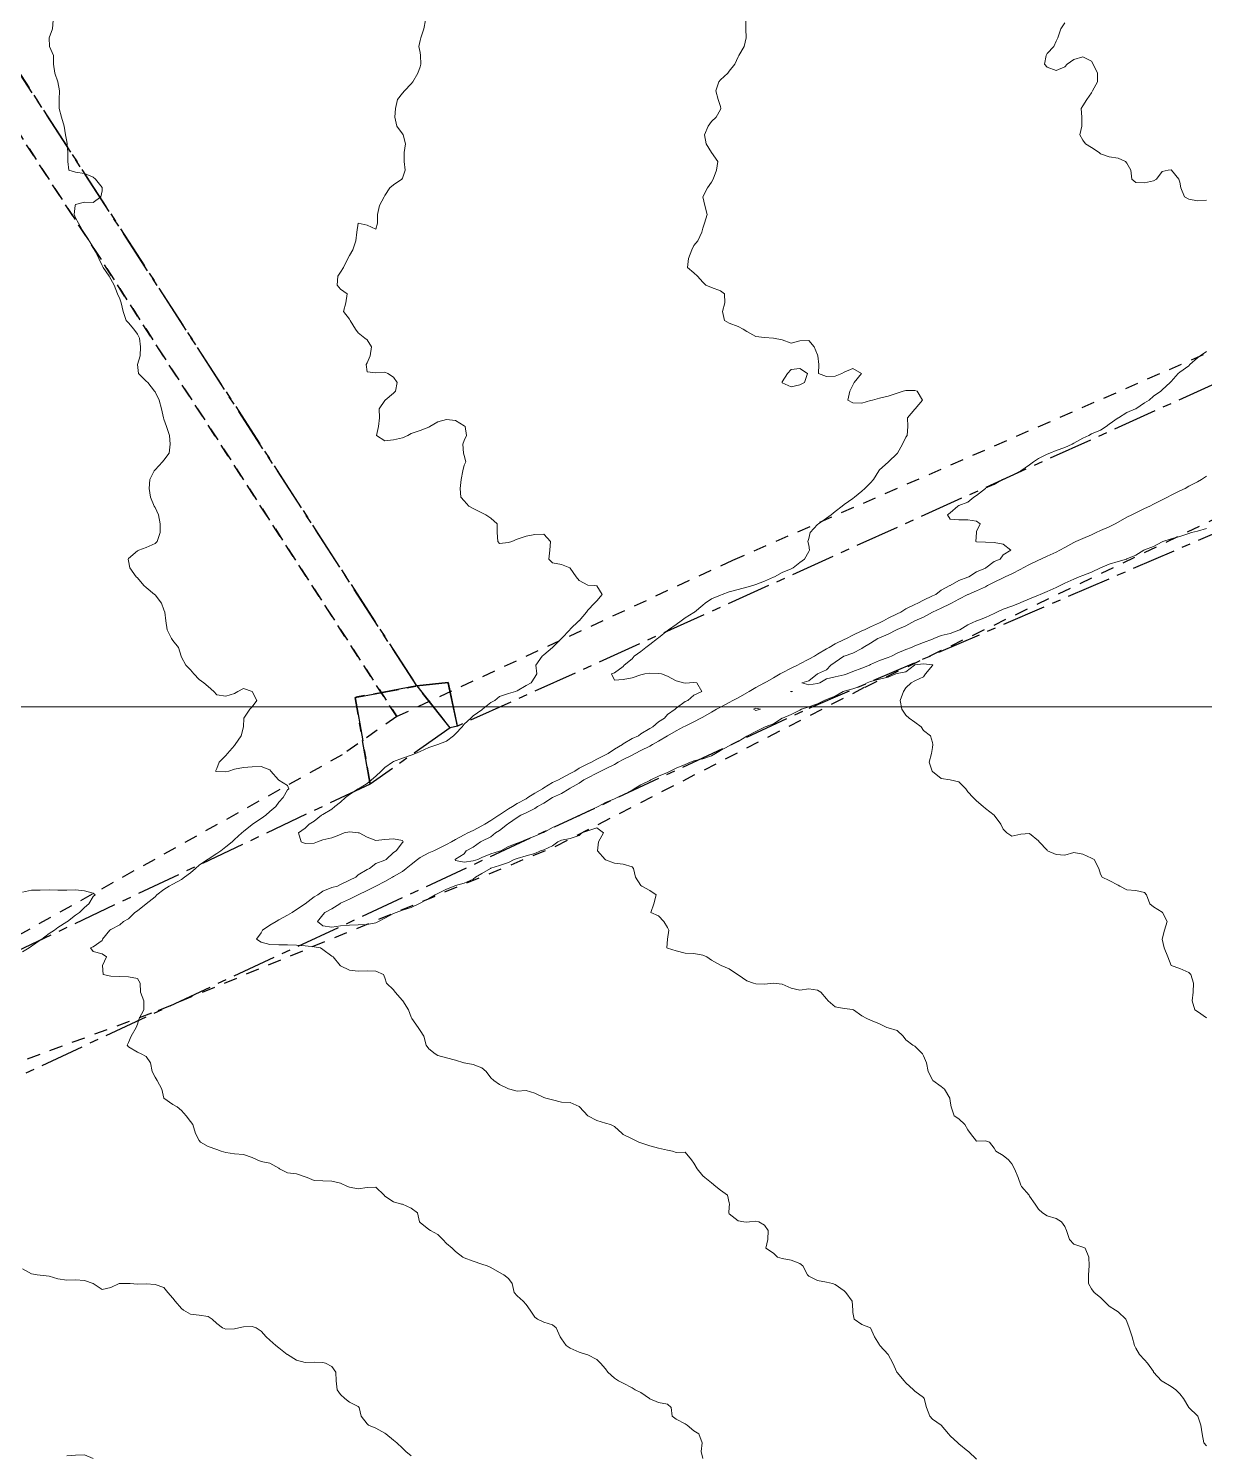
# Model space of a CAD drawing. Header units: centimetres. Extents: x 0 to 642158, y -847 to 649707.
# Drawn here: x 616470.6 to 616537.1, y 620345 to 620425.8 of the extents above; entities that cross this region are included whole.
import ezdxf

# ---------------------------------------------------------------- set-up
doc = ezdxf.new("R2010")
doc.units = ezdxf.units.CM
doc.header["$MEASUREMENT"] = 0
doc.linetypes.add('CENTERX2', pattern=[4, 2.5, -0.5, 0.5, -0.5])
doc.linetypes.add('JIS_02_0.7', pattern=[1.35, 0.75, -0.6])
for name, color, linetype, lineweight in [('MEV_grille', 254, 'Continuous', 9), ('WAL_parcellaire agricole', 7, 'JIS_02_0.7', 25), ('WAL_topographie 0.5', 253, 'Continuous', 20)]:
    doc.layers.add(name, color=color, linetype=linetype, lineweight=lineweight)
doc.layers.add('SPW_parcellaire cadastral', color=7, linetype='CENTERX2', lineweight=25, true_color=0xff0542)

# ---------------------------------------------------------------- blocks, each defined once
blk = doc.blocks.new('*U114')
at = {"layer": 'MEV_grille', "transparency": 33554687}
blk.add_lwpolyline([(-1338.461, 0), (1338.461, 0)], dxfattribs=at)
blk = doc.blocks.new('*U115')
at = {"layer": 'MEV_grille', "color": 0, "linetype": 'ByBlock', "lineweight": -2, "transparency": 16777216}
blk.add_blockref('*U114', (0, -2000), dxfattribs=at)

msp = doc.modelspace()

# ---------------------------------------------------------------- linework, layer by layer
at = {"layer": 'SPW_parcellaire cadastral'}
for points in [[(616425.738, 620491.637), (616450.361, 620515.77), (616475.284, 620538.918), (616515.538, 620481.281), (616554.543, 620422.5), (616553.597, 620421.868), (616556.09, 620418.328), (616545.267, 620409.073), (616494.862, 620386.29), (616494.331, 620388.758), (616492.563, 620388.571), (616425.738, 620491.637)], [(616341.476, 620417.923), (616354.923, 620428.6), (616360.238, 620432.779), (616398.854, 620466.928), (616425.738, 620491.637), (616492.563, 620388.571), (616489.074, 620387.92), (616489.927, 620383.017), (616456.005, 620366.977), (616440.306, 620357.699), (616423.38, 620344.812), (616399.682, 620325.691), (616323.152, 620403.094), (616341.476, 620417.923)], [(616618.972, 620342.236), (616502.843, 620272.872), (616428.61, 620341.552), (616456.849, 620360.35), (616514.763, 620387.306), (616543.021, 620399.505), (616566.298, 620413.913), (616593.317, 620382.322), (616618.972, 620342.236)], [(616492.563, 620388.571), (616494.451, 620386.205), (616489.927, 620383.017), (616489.074, 620387.92), (616492.563, 620388.571)], [(616492.563, 620388.571), (616494.331, 620388.758), (616494.862, 620386.29), (616494.451, 620386.205), (616492.563, 620388.571)]]:
    msp.add_lwpolyline(points, dxfattribs=at)
at = {"layer": 'WAL_parcellaire agricole'}
for points in [[(616446.381, 620851.161), (616551.728, 620726.674), (616688.913, 620558.859), (616697.581, 620546.526), (616687.415, 620539.759), (616672.117, 620529.557), (616651.319, 620513.355), (616633.754, 620501.019), (616622.022, 620492.451), (616615.089, 620485.184), (616595.925, 620464.349), (616582.327, 620446.647), (616559.264, 620421.678), (616547.932, 620413.844), (616538.307, 620407.843), (616510.434, 620395.673), (616491.435, 620386.837), (616439.801, 620466.581), (616424.174, 620489.578), (616451.671, 620512.331), (616410.666, 620553.326)], [(616410.666, 620553.326), (616451.671, 620512.331), (616424.174, 620489.578), (616439.801, 620466.581), (616491.435, 620386.837), (616488.343, 620384.674), (616446.756, 620361.49), (616442.596, 620358.849), (616430.468, 620350.418), (616414.275, 620337.829)], [(616272.568, 620126.315), (616223.296, 620180.142), (616247.293, 620198.811), (616267.708, 620213.688), (616317.203, 620250.068), (616364.948, 620286.49), (616405.777, 620322.328), (616415.27, 620330.67), (616436.815, 620347.706), (616458.189, 620360.959), (616469.271, 620367.002), (616477.937, 620370.211), (616500.436, 620379.505), (616517.935, 620388.507), (616548.433, 620403.177), (616563.598, 620411.845), (616567.598, 620414.179), (616622.273, 620341.186), (616588.942, 620323.849), (616504.698, 620275.423), (616500.949, 620272.84), (616517.784, 620253.842), (616502.416, 620238.674)]]:
    msp.add_lwpolyline(points, dxfattribs=at)
at = {"layer": 'WAL_topographie 0.5'}
for points in [[(616471.984, 620426.25), (616471.955, 620425.75), (616471.75, 620425.25), (616471.779, 620424.75), (616472, 620424.25), (616472, 620423.75), (616472.083, 620423.25), (616472.25, 620422.75), (616472.25, 620422.75), (616472.338, 620422.25), (616472.333, 620421.75), (616472.318, 620421.25), (616472.453, 620420.75), (616472.606, 620420.25), (616472.69, 620419.75), (616472.75, 620419.375), (616472.774, 620419.25), (616472.815, 620418.75), (616472.813, 620418.25), (616472.875, 620417.75), (616473.25, 620417.643), (616473.75, 620417.569), (616474.25, 620417.358), (616474.377, 620417.25), (616474.75, 620416.775), (616474.76, 620416.75), (616474.75, 620416.583), (616474.687, 620416.25), (616474.25, 620415.932), (616473.75, 620415.938), (616473.25, 620415.818), (616473.221, 620415.75), (616473.171, 620415.25), (616473.25, 620415.064), (616473.427, 620414.75), (616473.699, 620414.25), (616473.75, 620414.158), (616474.032, 620413.75), (616474.25, 620413.406), (616474.35, 620413.25), (616474.569, 620412.75), (616474.75, 620412.355), (616474.809, 620412.25), (616475.157, 620411.75), (616475.25, 620411.593), (616475.443, 620411.25), (616475.628, 620410.75), (616475.75, 620410.468), (616475.834, 620410.25), (616475.943, 620409.75), (616476.109, 620409.25), (616476.25, 620409.114), (616476.55, 620408.75), (616476.75, 620408.483), (616476.867, 620408.25), (616476.934, 620407.75), (616476.9, 620407.25), (616476.75, 620406.75), (616476.821, 620406.25), (616477.25, 620405.821), (616477.35, 620405.75), (616477.727, 620405.25), (616477.75, 620405.212), (616477.99, 620404.75), (616478.121, 620404.25), (616478.229, 620403.75), (616478.25, 620403.667), (616478.406, 620403.25), (616478.577, 620402.75), (616478.599, 620402.25), (616478.55, 620401.75), (616478.25, 620401.355), (616478.173, 620401.25), (616477.75, 620400.792), (616477.706, 620400.75), (616477.458, 620400.25), (616477.422, 620399.75), (616477.494, 620399.25), (616477.708, 620398.75), (616477.75, 620398.659), (616477.942, 620398.25), (616478.032, 620397.75), (616478.037, 620397.25), (616477.865, 620396.75), (616477.75, 620396.628), (616477.25, 620396.413), (616476.838, 620396.25), (616476.75, 620396.217), (616476.25, 620395.779), (616476.234, 620395.75), (616476.25, 620395.65), (616476.333, 620395.25), (616476.692, 620394.75), (616476.75, 620394.686), (616477.116, 620394.25), (616477.25, 620394.14), (616477.723, 620393.75), (616477.75, 620393.728), (616478.118, 620393.25), (616478.25, 620392.879), (616478.303, 620392.75), (616478.359, 620392.25), (616478.429, 620391.75), (616478.674, 620391.25), (616478.75, 620391.147), (616479.079, 620390.75), (616479.227, 620390.25), (616479.25, 620390.194), (616479.492, 620389.75), (616479.75, 620389.476), (616479.939, 620389.25), (616480.25, 620388.931), (616480.51, 620388.75), (616480.75, 620388.536), (616481.083, 620388.25), (616481.25, 620388.076), (616481.75, 620388), (616482.25, 620388.15), (616482.432, 620388.25), (616482.75, 620388.425), (616483.25, 620388.25), (616483.25, 620388.25), (616483.511, 620387.75), (616483.25, 620387.397), (616483.118, 620387.25), (616482.767, 620386.75), (616482.75, 620386.25), (616482.75, 620386.25), (616482.617, 620385.75), (616482.293, 620385.25), (616482.25, 620385.198), (616481.844, 620384.75), (616481.75, 620384.644), (616481.372, 620384.25), (616481.25, 620383.897), (616481.176, 620383.75), (616481.25, 620383.726), (616481.75, 620383.707), (616481.935, 620383.75), (616482.25, 620383.871), (616482.75, 620383.955), (616483.25, 620383.992), (616483.75, 620384.011), (616484.25, 620383.817), (616484.304, 620383.75), (616484.735, 620383.25), (616484.75, 620383.239), (616485.25, 620382.944), (616485.315, 620382.75), (616485.25, 620382.683), (616485.005, 620382.25), (616484.75, 620381.989), (616484.582, 620381.75), (616484.25, 620381.459), (616484.024, 620381.25), (616483.75, 620381.07), (616483.265, 620380.75), (616483.25, 620380.74), (616482.75, 620380.339), (616482.667, 620380.25), (616482.25, 620379.876), (616482.109, 620379.75), (616481.75, 620379.475), (616481.467, 620379.25), (616481.25, 620379.093), (616480.75, 620378.772), (616480.716, 620378.75), (616480.25, 620378.427), (616480.034, 620378.25), (616479.75, 620377.993), (616479.416, 620377.75), (616479.25, 620377.621), (616478.75, 620377.357), (616478.547, 620377.25), (616478.25, 620377.051), (616477.857, 620376.75), (616477.75, 620376.631), (616477.25, 620376.25), (616477.25, 620376.25), (616476.75, 620375.844), (616476.602, 620375.75), (616476.25, 620375.402), (616475.975, 620375.25), (616475.75, 620375.055), (616475.25, 620374.791), (616475.193, 620374.75), (616474.783, 620374.25), (616474.75, 620374.167), (616474.25, 620373.817), (616474.107, 620373.75), (616474.25, 620373.55), (616474.75, 620373.417), (616475, 620373.25), (616474.778, 620372.75), (616474.81, 620372.25), (616475.25, 620372.141), (616475.75, 620372.125), (616476.25, 620372.115), (616476.75, 620372.021), (616476.917, 620371.75), (616476.919, 620371.25), (616477.116, 620370.75), (616477.12, 620370.25), (616476.852, 620369.75), (616476.75, 620369.425), (616476.674, 620369.25), (616476.4, 620368.75), (616476.25, 620368.404), (616476.179, 620368.25), (616476.25, 620368.159), (616476.75, 620367.85), (616476.969, 620367.75), (616477.25, 620367.6), (616477.494, 620367.25), (616477.579, 620366.75), (616477.75, 620366.432), (616477.879, 620366.25), (616478.135, 620365.75), (616478.25, 620365.25), (616478.25, 620365.25), (616478.75, 620364.891), (616479, 620364.75), (616479.25, 620364.546), (616479.517, 620364.25), (616479.75, 620363.932), (616479.888, 620363.75), (616480.033, 620363.25), (616480.25, 620362.844), (616480.315, 620362.75), (616480.75, 620362.512), (616481.25, 620362.333), (616481.485, 620362.25), (616481.75, 620362.165), (616482.25, 620362.087), (616482.75, 620362.055), (616483.25, 620361.891), (616483.531, 620361.75), (616483.75, 620361.655), (616484.25, 620361.559), (616484.75, 620361.285), (616484.786, 620361.25), (616485.25, 620361.026), (616485.75, 620360.958), (616486.25, 620360.802), (616486.357, 620360.75), (616486.75, 620360.593), (616487.25, 620360.569), (616487.75, 620360.554), (616488.25, 620360.434), (616488.639, 620360.25), (616488.75, 620360.21), (616489.25, 620360.113), (616489.75, 620360.194), (616490.25, 620360.202), (616490.717, 620359.75), (616490.75, 620359.697), (616491.25, 620359.372), (616491.7, 620359.25), (616491.75, 620359.24), (616492.25, 620359.026), (616492.6, 620358.75), (616492.725, 620358.25), (616492.75, 620358.202), (616493.25, 620357.811), (616493.337, 620357.75), (616493.75, 620357.529), (616494.043, 620357.25), (616494.25, 620357.02), (616494.573, 620356.75), (616494.75, 620356.567), (616495.163, 620356.25), (616495.25, 620356.208), (616495.75, 620356.014), (616496.25, 620355.855), (616496.55, 620355.75), (616496.75, 620355.655), (616497.25, 620355.375), (616497.489, 620355.25), (616497.75, 620355.036), (616497.966, 620354.75), (616498.074, 620354.25), (616498.25, 620354.059), (616498.589, 620353.75), (616498.75, 620353.571), (616498.975, 620353.25), (616499.25, 620352.857), (616499.4, 620352.75), (616499.75, 620352.571), (616500.25, 620352.421), (616500.45, 620352.25), (616500.687, 620351.75), (616500.75, 620351.636), (616501.024, 620351.25), (616501.25, 620351.094), (616501.75, 620350.867), (616502.173, 620350.75), (616502.25, 620350.718), (616502.75, 620350.45), (616502.961, 620350.25), (616503.25, 620349.927), (616503.375, 620349.75), (616503.75, 620349.404), (616503.972, 620349.25), (616504.25, 620349.118), (616504.75, 620348.861), (616504.917, 620348.75), (616505.25, 620348.587), (616505.735, 620348.25), (616505.75, 620348.24), (616506.25, 620348.028), (616506.75, 620347.922), (616506.954, 620347.75), (616507.016, 620347.25), (616507.25, 620347.09), (616507.75, 620346.816), (616507.867, 620346.75), (616508.25, 620346.431), (616508.521, 620346.25), (616508.721, 620345.75), (616508.659, 620345.25), (616508.75, 620344.85)], [(616493.06, 620426.25), (616492.958, 620425.75), (616492.786, 620425.25), (616492.75, 620425.083), (616492.673, 620424.75), (616492.75, 620424.417), (616492.779, 620424.25), (616492.796, 620423.75), (616492.75, 620423.607), (616492.618, 620423.25), (616492.341, 620422.75), (616492.25, 620422.639), (616491.861, 620422.25), (616491.75, 620422.117), (616491.475, 620421.75), (616491.369, 620421.25), (616491.33, 620420.75), (616491.442, 620420.25), (616491.75, 620419.806), (616491.785, 620419.75), (616491.932, 620419.25), (616491.859, 620418.75), (616491.843, 620418.25), (616491.906, 620417.75), (616491.75, 620417.296), (616491.724, 620417.25), (616491.25, 620416.929), (616491.042, 620416.75), (616490.75, 620416.313), (616490.717, 620416.25), (616490.446, 620415.75), (616490.337, 620415.25), (616490.345, 620414.75), (616490.25, 620414.417), (616489.75, 620414.635), (616489.25, 620414.75), (616489.172, 620414.25), (616489.12, 620413.75), (616488.954, 620413.25), (616488.75, 620412.929), (616488.667, 620412.75), (616488.411, 620412.25), (616488.25, 620411.987), (616488.105, 620411.75), (616488.05, 620411.25), (616488.25, 620411.015), (616488.625, 620410.75), (616488.554, 620410.25), (616488.425, 620409.75), (616488.75, 620409.317), (616488.798, 620409.25), (616489.095, 620408.75), (616489.25, 620408.546), (616489.632, 620408.25), (616489.75, 620408.163), (616490, 620407.75), (616489.932, 620407.25), (616489.75, 620406.85), (616489.697, 620406.75), (616489.75, 620406.35), (616490.25, 620406.288), (616490.75, 620406.32), (616490.917, 620406.25), (616491.25, 620406.036), (616491.445, 620405.75), (616491.359, 620405.25), (616491.25, 620405.129), (616490.772, 620404.75), (616490.75, 620404.719), (616490.437, 620404.25), (616490.456, 620403.75), (616490.394, 620403.25), (616490.281, 620402.75), (616490.75, 620402.431), (616491.25, 620402.488), (616491.75, 620402.616), (616492.064, 620402.75), (616492.25, 620402.862), (616492.75, 620403.017), (616493.25, 620403.213), (616493.302, 620403.25), (616493.75, 620403.51), (616494.25, 620403.655), (616494.75, 620403.583), (616495.25, 620403.294), (616495.298, 620403.25), (616495.38, 620402.75), (616495.25, 620402.458), (616495.174, 620402.25), (616495.208, 620401.75), (616495.25, 620401.607), (616495.336, 620401.25), (616495.25, 620401.058), (616495.165, 620400.75), (616495.071, 620400.25), (616495.012, 620399.75), (616495.05, 620399.25), (616495.25, 620399.039), (616495.512, 620398.75), (616495.75, 620398.603), (616496.25, 620398.368), (616496.464, 620398.25), (616496.75, 620398.056), (616497.115, 620397.75), (616497.11, 620397.25), (616497.15, 620396.75), (616497.25, 620396.635), (616497.75, 620396.678), (616497.942, 620396.75), (616498.25, 620396.883), (616498.75, 620397.055), (616499.25, 620397.134), (616499.75, 620397.159), (616500.136, 620396.75), (616500.09, 620396.25), (616500.029, 620395.75), (616500.25, 620395.529), (616500.75, 620395.434), (616501.224, 620395.25), (616501.25, 620395.234), (616501.583, 620394.75), (616501.75, 620394.529), (616502.25, 620394.281), (616502.625, 620394.25), (616502.75, 620394.227), (616503.05, 620393.75), (616502.75, 620393.388), (616502.629, 620393.25), (616502.25, 620392.859), (616502.169, 620392.75), (616501.75, 620392.264), (616501.739, 620392.25), (616501.25, 620391.783), (616501.221, 620391.75), (616500.75, 620391.25), (616500.75, 620391.25), (616500.25, 620390.75), (616500.25, 620390.75), (616499.75, 620390.337), (616499.654, 620390.25), (616499.298, 620389.75), (616499.358, 620389.25), (616499.25, 620389.06), (616499.046, 620388.75), (616498.75, 620388.602), (616498.25, 620388.293), (616498.159, 620388.25), (616497.75, 620388.136), (616497.25, 620387.977), (616496.978, 620387.75), (616496.75, 620387.638), (616496.288, 620387.25), (616496.25, 620387.227), (616495.75, 620386.885), (616495.614, 620386.75), (616495.25, 620386.402), (616495.133, 620386.25), (616494.75, 620385.86), (616494.648, 620385.75), (616494.25, 620385.44), (616493.75, 620385.25), (616493.75, 620385.25), (616493.25, 620385.092), (616492.75, 620384.854), (616492.5, 620384.75), (616492.25, 620384.645), (616491.75, 620384.484), (616491.25, 620384.3), (616491.183, 620384.25), (616490.75, 620383.958), (616490.553, 620383.75), (616490.25, 620383.471), (616490.008, 620383.25), (616489.75, 620383.05), (616489.264, 620382.75), (616489.25, 620382.741), (616488.75, 620382.421), (616488.53, 620382.25), (616488.25, 620381.993), (616487.931, 620381.75), (616487.75, 620381.595), (616487.25, 620381.295), (616487.164, 620381.25), (616486.75, 620380.911), (616486.482, 620380.75), (616486.25, 620380.514), (616485.878, 620380.25), (616486.012, 620379.75), (616486.25, 620379.662), (616486.75, 620379.681), (616486.945, 620379.75), (616487.25, 620379.858), (616487.75, 620379.985), (616488.25, 620380.169), (616488.458, 620380.25), (616488.75, 620380.323), (616489.25, 620380.261), (616489.3, 620380.25), (616489.75, 620380.013), (616490.25, 620379.821), (616490.75, 620379.883), (616491.25, 620379.913), (616491.75, 620379.831), (616491.796, 620379.75), (616491.75, 620379.712), (616491.391, 620379.25), (616491.25, 620379.139), (616490.83, 620378.75), (616490.75, 620378.712), (616490.25, 620378.526), (616489.88, 620378.25), (616489.75, 620378.191), (616489.25, 620377.877), (616489.111, 620377.75), (616488.75, 620377.585), (616488.25, 620377.341), (616488.07, 620377.25), (616487.75, 620377.158), (616487.25, 620376.952), (616486.957, 620376.75), (616486.75, 620376.645), (616486.253, 620376.25), (616486.25, 620376.248), (616485.75, 620375.924), (616485.508, 620375.75), (616485.25, 620375.598), (616484.75, 620375.336), (616484.6, 620375.25), (616484.25, 620375.029), (616483.838, 620374.75), (616483.75, 620374.594), (616483.488, 620374.25), (616483.75, 620374.074), (616484.25, 620373.946), (616484.75, 620373.913), (616485.25, 620373.913), (616485.75, 620373.902), (616486.25, 620373.858), (616486.75, 620373.8), (616487.113, 620373.75), (616487.25, 620373.661), (616487.75, 620373.288), (616487.826, 620373.25), (616488.231, 620372.75), (616488.25, 620372.74), (616488.75, 620372.495), (616489.25, 620372.425), (616489.75, 620372.456), (616490.25, 620372.426), (616490.679, 620372.25), (616490.75, 620372.05), (616490.857, 620371.75), (616491.25, 620371.383), (616491.337, 620371.25), (616491.75, 620370.775), (616491.766, 620370.75), (616492.094, 620370.25), (616492.25, 620369.833), (616492.279, 620369.75), (616492.645, 620369.25), (616492.75, 620369.083), (616492.96, 620368.75), (616493.088, 620368.25), (616493.25, 620368.036), (616493.598, 620367.75), (616493.75, 620367.667), (616494.25, 620367.522), (616494.75, 620367.389), (616495.219, 620367.25), (616495.25, 620367.241), (616495.75, 620367.156), (616496.25, 620366.963), (616496.483, 620366.75), (616496.75, 620366.402), (616496.917, 620366.25), (616497.25, 620366.017), (616497.75, 620365.782), (616497.827, 620365.75), (616498.25, 620365.648), (616498.75, 620365.676), (616499.25, 620365.53), (616499.75, 620365.287), (616499.875, 620365.25), (616500.25, 620365.15), (616500.75, 620365.013), (616501.25, 620365), (616501.75, 620364.77), (616501.766, 620364.75), (616502.25, 620364.25), (616502.25, 620364.25), (616502.75, 620363.977), (616503.25, 620363.831), (616503.519, 620363.75), (616503.75, 620363.639), (616504.187, 620363.25), (616504.25, 620363.192), (616504.75, 620362.954), (616505.125, 620362.75), (616505.25, 620362.721), (616505.75, 620362.54), (616506.25, 620362.412), (616506.75, 620362.305), (616507.042, 620362.25), (616507.25, 620362.179), (616507.75, 620362.185), (616508.107, 620361.75), (616508.25, 620361.56), (616508.426, 620361.25), (616508.75, 620360.85), (616508.857, 620360.75), (616509.25, 620360.461), (616509.492, 620360.25), (616509.75, 620360.032), (616510.143, 620359.75), (616510.25, 620359.321), (616510.265, 620359.25), (616510.25, 620359.083), (616510.229, 620358.75), (616510.25, 620358.7), (616510.75, 620358.3), (616511.083, 620358.25), (616511.25, 620358.227), (616511.393, 620358.25), (616511.75, 620358.295), (616511.929, 620358.25), (616512.25, 620358.062), (616512.447, 620357.75), (616512.434, 620357.25), (616512.321, 620356.75), (616512.75, 620356.477), (616512.977, 620356.25), (616513.25, 620356.18), (616513.75, 620356.072), (616514.25, 620355.896), (616514.412, 620355.75), (616514.685, 620355.25), (616514.75, 620355.173), (616515.25, 620354.921), (616515.75, 620354.833), (616516.1, 620354.75), (616516.25, 620354.709), (616516.75, 620354.342), (616516.85, 620354.25), (616517.201, 620353.75), (616517.238, 620353.25), (616517.25, 620353.125), (616517.325, 620352.75), (616517.75, 620352.435), (616518.25, 620352.25), (616518.25, 620352.25), (616518.462, 620351.75), (616518.75, 620351.281), (616518.774, 620351.25), (616519.25, 620350.75), (616519.25, 620350.75), (616519.5, 620350.25), (616519.733, 620349.75), (616519.75, 620349.731), (616520.156, 620349.25), (616520.25, 620349.135), (616520.667, 620348.75), (616520.75, 620348.676), (616521.25, 620348.313), (616521.285, 620348.25), (616521.417, 620347.75), (616521.595, 620347.25), (616521.75, 620347.074), (616522.25, 620346.75), (616522.25, 620346.75), (616522.653, 620346.25), (616522.75, 620346.139), (616523.187, 620345.75), (616523.25, 620345.692), (616523.75, 620345.281), (616523.796, 620345.25), (616524.25, 620344.815)], [(616511.185, 620426.25), (616511.178, 620425.75), (616511.203, 620425.25), (616511.095, 620424.75), (616510.794, 620424.25), (616510.75, 620424.167), (616510.558, 620423.75), (616510.25, 620423.35), (616510.167, 620423.25), (616509.75, 620422.865), (616509.658, 620422.75), (616509.484, 620422.25), (616509.612, 620421.75), (616509.75, 620421.35), (616509.78, 620421.25), (616509.75, 620421.187), (616509.5, 620420.75), (616509.25, 620420.517), (616509.055, 620420.25), (616508.85, 620419.75), (616508.947, 620419.25), (616509.25, 620418.75), (616509.25, 620418.75), (616509.598, 620418.25), (616509.528, 620417.75), (616509.33, 620417.25), (616509.25, 620417.075), (616509.018, 620416.75), (616508.75, 620416.25), (616508.875, 620415.75), (616509, 620415.25), (616508.841, 620414.75), (616508.75, 620414.464), (616508.692, 620414.25), (616508.474, 620413.75), (616508.25, 620413.49), (616508.128, 620413.25), (616507.94, 620412.75), (616507.89, 620412.25), (616508.25, 620411.95), (616508.444, 620411.75), (616508.75, 620411.411), (616508.93, 620411.25), (616509.25, 620411.114), (616509.75, 620410.936), (616509.987, 620410.75), (616510, 620410.25), (616509.865, 620409.75), (616509.97, 620409.25), (616510.25, 620409.098), (616510.75, 620408.904), (616511.036, 620408.75), (616511.25, 620408.622), (616511.75, 620408.346), (616512.25, 620408.283), (616512.75, 620408.25), (616512.75, 620408.25), (616513.25, 620408.159), (616513.75, 620407.964), (616514.25, 620408.107), (616514.75, 620408.118), (616515.054, 620407.75), (616515.25, 620407.3), (616515.266, 620407.25), (616515.326, 620406.75), (616515.303, 620406.25), (616515.75, 620406.083), (616516.25, 620406.09), (616516.614, 620406.25), (616516.75, 620406.329), (616517.25, 620406.538), (616517.725, 620406.25), (616517.325, 620405.75), (616517.25, 620405.599), (616517.073, 620405.25), (616516.968, 620404.75), (616517.25, 620404.588), (616517.75, 620404.566), (616518.25, 620404.718), (616518.359, 620404.75), (616518.75, 620404.847), (616519.25, 620404.97), (616519.75, 620405.145), (616520.096, 620405.25), (616520.25, 620405.279), (616520.75, 620405.296), (616520.882, 620405.25), (616521.176, 620404.75), (616520.769, 620404.25), (616520.75, 620404.228), (616520.327, 620403.75), (616520.346, 620403.25), (616520.313, 620402.75), (616520.25, 620402.643), (616520.06, 620402.25), (616519.765, 620401.75), (616519.75, 620401.732), (616519.268, 620401.25), (616519.25, 620401.237), (616518.75, 620400.793), (616518.722, 620400.75), (616518.41, 620400.25), (616518.25, 620400.069), (616517.931, 620399.75), (616517.75, 620399.583), (616517.345, 620399.25), (616517.25, 620399.183), (616516.75, 620398.845), (616516.646, 620398.75), (616516.25, 620398.432), (616516.019, 620398.25), (616515.75, 620398.066), (616515.297, 620397.75), (616515.25, 620397.699), (616514.827, 620397.25), (616514.75, 620396.917), (616514.697, 620396.75), (616514.75, 620396.528), (616514.798, 620396.25), (616514.75, 620396.172), (616514.513, 620395.75), (616514.25, 620395.55), (616513.869, 620395.25), (616513.75, 620395.192), (616513.25, 620394.992), (616512.806, 620394.75), (616512.75, 620394.727), (616512.25, 620394.498), (616511.75, 620394.306), (616511.589, 620394.25), (616511.25, 620394.153), (616510.75, 620394.027), (616510.25, 620393.899), (616509.85, 620393.75), (616509.75, 620393.715), (616509.25, 620393.5), (616508.881, 620393.25), (616508.75, 620393.144), (616508.28, 620392.75), (616508.25, 620392.728), (616507.75, 620392.43), (616507.529, 620392.25), (616507.25, 620392.038), (616506.808, 620391.75), (616506.75, 620391.703), (616506.25, 620391.302), (616506.186, 620391.25), (616505.75, 620390.922), (616505.521, 620390.75), (616505.25, 620390.524), (616504.873, 620390.25), (616504.75, 620390.106), (616504.299, 620389.75), (616504.25, 620389.673), (616503.75, 620389.315), (616503.583, 620389.25), (616503.75, 620388.893), (616504.25, 620388.936), (616504.75, 620389.037), (616505.25, 620389.193), (616505.472, 620389.25), (616505.75, 620389.293), (616506.25, 620389.27), (616506.417, 620389.25), (616506.75, 620389.133), (616507.25, 620388.864), (616507.667, 620388.75), (616507.75, 620388.735), (616508, 620388.75), (616508.25, 620388.761), (616508.417, 620388.75), (616508.698, 620388.25), (616508.25, 620388.047), (616507.905, 620387.75), (616507.75, 620387.684), (616507.25, 620387.32), (616507.194, 620387.25), (616506.75, 620386.958), (616506.585, 620386.75), (616506.25, 620386.532), (616505.92, 620386.25), (616505.75, 620386.157), (616505.25, 620385.852), (616505.117, 620385.75), (616504.75, 620385.589), (616504.25, 620385.294), (616504.2, 620385.25), (616503.75, 620384.999), (616503.399, 620384.75), (616503.25, 620384.672), (616502.75, 620384.431), (616502.443, 620384.25), (616502.25, 620384.163), (616501.75, 620383.914), (616501.502, 620383.75), (616501.25, 620383.619), (616500.75, 620383.349), (616500.582, 620383.25), (616500.25, 620383.098), (616499.75, 620382.8), (616499.682, 620382.75), (616499.25, 620382.503), (616498.855, 620382.25), (616498.75, 620382.192), (616498.25, 620381.922), (616497.983, 620381.75), (616497.75, 620381.616), (616497.25, 620381.275), (616497.216, 620381.25), (616496.75, 620380.962), (616496.412, 620380.75), (616496.25, 620380.652), (616495.75, 620380.399), (616495.458, 620380.25), (616495.25, 620380.147), (616494.75, 620379.882), (616494.527, 620379.75), (616494.25, 620379.596), (616493.75, 620379.348), (616493.526, 620379.25), (616493.25, 620379.128), (616492.75, 620378.862), (616492.598, 620378.75), (616492.25, 620378.473), (616491.969, 620378.25), (616491.75, 620378.077), (616491.25, 620377.783), (616491.188, 620377.75), (616490.75, 620377.505), (616490.252, 620377.25), (616490.25, 620377.249), (616489.75, 620376.992), (616489.25, 620376.754), (616489.241, 620376.75), (616488.75, 620376.502), (616488.25, 620376.274), (616488.2, 620376.25), (616487.75, 620375.968), (616487.363, 620375.75), (616487.25, 620375.61), (616486.946, 620375.25), (616487.25, 620374.988), (616487.75, 620374.93), (616488.25, 620374.989), (616488.75, 620375.044), (616489.25, 620375.059), (616489.75, 620375.063), (616490.25, 620375.168), (616490.398, 620375.25), (616490.75, 620375.439), (616491.25, 620375.69), (616491.398, 620375.75), (616491.75, 620375.883), (616492.25, 620376.033), (616492.689, 620376.25), (616492.75, 620376.279), (616493.25, 620376.539), (616493.596, 620376.75), (616493.75, 620376.833), (616494.25, 620377.075), (616494.677, 620377.25), (616494.75, 620377.275), (616495.25, 620377.41), (616495.75, 620377.64), (616495.891, 620377.75), (616496.25, 620377.95), (616496.741, 620378.25), (616496.75, 620378.254), (616497.25, 620378.416), (616497.75, 620378.576), (616498.082, 620378.75), (616498.25, 620378.814), (616498.75, 620378.953), (616499.25, 620379.097), (616499.571, 620379.25), (616499.75, 620379.306), (616500.25, 620379.527), (616500.547, 620379.75), (616500.75, 620379.848), (616501.25, 620379.944), (616501.75, 620380.115), (616501.914, 620380.25), (616502.25, 620380.381), (616502.75, 620380.536), (616503.125, 620380.25), (616502.846, 620379.75), (616502.792, 620379.25), (616503.227, 620378.75), (616503.25, 620378.737), (616503.75, 620378.54), (616504.25, 620378.49), (616504.75, 620378.337), (616504.824, 620378.25), (616504.941, 620377.75), (616505.25, 620377.286), (616505.292, 620377.25), (616505.75, 620377), (616506.117, 620376.75), (616505.987, 620376.25), (616505.806, 620375.75), (616506.25, 620375.559), (616506.546, 620375.25), (616506.75, 620374.904), (616506.833, 620374.75), (616506.75, 620374.25), (616506.75, 620374.249), (616506.722, 620373.75), (616506.75, 620373.726), (616507.25, 620373.583), (616507.75, 620373.453), (616508.25, 620373.43), (616508.75, 620373.337), (616508.987, 620373.25), (616509.25, 620373.058), (616509.75, 620372.771), (616509.783, 620372.75), (616510.25, 620372.561), (616510.71, 620372.25), (616510.75, 620372.223), (616511.25, 620371.886), (616511.625, 620371.75), (616511.75, 620371.717), (616512.25, 620371.701), (616512.75, 620371.75), (616512.75, 620371.75), (616512.75, 620371.75), (616513.25, 620371.697), (616513.75, 620371.472), (616514.25, 620371.36), (616514.75, 620371.432), (616515.25, 620371.353), (616515.424, 620371.25), (616515.75, 620370.875), (616515.854, 620370.75), (616516.25, 620370.422), (616516.75, 620370.326), (616517.25, 620370.26), (616517.273, 620370.25), (616517.75, 620369.9), (616518.031, 620369.75), (616518.25, 620369.653), (616518.75, 620369.446), (616519.173, 620369.25), (616519.25, 620369.221), (616519.75, 620369.083), (616520.083, 620368.75), (616520.25, 620368.55), (616520.645, 620368.25), (616520.75, 620368.179), (616521.179, 620367.75), (616521.25, 620367.632), (616521.417, 620367.25), (616521.506, 620366.75), (616521.75, 620366.274), (616521.769, 620366.25), (616522.25, 620365.903), (616522.433, 620365.75), (616522.733, 620365.25), (616522.75, 620365.083), (616522.806, 620364.75), (616522.977, 620364.25), (616523.25, 620364.074), (616523.583, 620363.75), (616523.75, 620363.461), (616523.893, 620363.25), (616524.25, 620362.815), (616524.75, 620362.836), (616524.977, 620362.75), (616525.25, 620362.417), (616525.333, 620362.25), (616525.75, 620362), (616526.05, 620361.75), (616526.25, 620361.523), (616526.393, 620361.25), (616526.595, 620360.75), (616526.75, 620360.317), (616526.781, 620360.25), (616527.215, 620359.75), (616527.25, 620359.705), (616527.553, 620359.25), (616527.75, 620358.967), (616527.977, 620358.75), (616528.25, 620358.592), (616528.75, 620358.429), (616529.044, 620358.25), (616529.25, 620357.981), (616529.331, 620357.75), (616529.513, 620357.25), (616529.75, 620356.979), (616530.25, 620356.816), (616530.389, 620356.75), (616530.597, 620356.25), (616530.618, 620355.75), (616530.588, 620355.25), (616530.574, 620354.75), (616530.75, 620354.45), (616530.91, 620354.25), (616531.25, 620353.967), (616531.467, 620353.75), (616531.75, 620353.476), (616532.1, 620353.25), (616532.25, 620353.15), (616532.694, 620352.75), (616532.75, 620352.6), (616532.89, 620352.25), (616533.05, 620351.75), (616533.185, 620351.25), (616533.25, 620351.107), (616533.458, 620350.75), (616533.75, 620350.446), (616533.923, 620350.25), (616534.25, 620349.778), (616534.267, 620349.75), (616534.71, 620349.25), (616534.75, 620349.227), (616535.25, 620348.93), (616535.515, 620348.75), (616535.75, 620348.522), (616535.952, 620348.25), (616536.25, 620347.75), (616536.25, 620347.75), (616536.75, 620347.266), (616536.761, 620347.25), (616536.94, 620346.75), (616537.022, 620346.25), (616537.107, 620345.75), (616537.25, 620345.579)], [(616529.25, 620426.083), (616529.019, 620425.75), (616528.844, 620425.25), (616528.75, 620425.062), (616528.611, 620424.75), (616528.25, 620424.356), (616528.183, 620424.25), (616528.088, 620423.75), (616528.25, 620423.592), (616528.75, 620423.39), (616529.25, 620423.604), (616529.38, 620423.75), (616529.75, 620424.013), (616530.25, 620424.161), (616530.75, 620423.928), (616530.846, 620423.75), (616531.083, 620423.25), (616531.083, 620422.75), (616530.807, 620422.25), (616530.75, 620422.125), (616530.477, 620421.75), (616530.25, 620421.393), (616530.17, 620421.25), (616530.206, 620420.75), (616530.198, 620420.25), (616530.095, 620419.75), (616530.25, 620419.455), (616530.417, 620419.25), (616530.75, 620419.031), (616531.176, 620418.75), (616531.25, 620418.683), (616531.75, 620418.514), (616532.25, 620418.437), (616532.667, 620418.25), (616532.75, 620418.156), (616532.982, 620417.75), (616533.033, 620417.25), (616533.25, 620417.065), (616533.75, 620417.047), (616534.25, 620417.15), (616534.434, 620417.25), (616534.75, 620417.679), (616535.083, 620417.75), (616535.25, 620417.776), (616535.272, 620417.75), (616535.692, 620417.25), (616535.75, 620417.083), (616535.81, 620416.75), (616536.009, 620416.25), (616536.25, 620416.123), (616536.75, 620416.011), (616537.25, 620416.065)], [(616537.25, 620407.497), (616536.895, 620407.25), (616536.75, 620407.142), (616536.322, 620406.75), (616536.25, 620406.686), (616535.75, 620406.321), (616535.658, 620406.25), (616535.25, 620405.796), (616535.208, 620405.75), (616534.75, 620405.327), (616534.68, 620405.25), (616534.25, 620404.965), (616534.013, 620404.75), (616533.75, 620404.595), (616533.25, 620404.259), (616533.235, 620404.25), (616532.75, 620404.045), (616532.281, 620403.75), (616532.25, 620403.733), (616531.75, 620403.387), (616531.574, 620403.25), (616531.25, 620403.052), (616530.75, 620402.837), (616530.597, 620402.75), (616530.25, 620402.59), (616529.75, 620402.3), (616529.653, 620402.25), (616529.25, 620402.055), (616528.75, 620401.892), (616528.394, 620401.75), (616528.25, 620401.69), (616527.75, 620401.442), (616527.476, 620401.25), (616527.25, 620401.079), (616526.758, 620400.75), (616526.75, 620400.743), (616526.25, 620400.472), (616525.75, 620400.266), (616525.718, 620400.25), (616525.25, 620399.976), (616524.75, 620399.753), (616524.746, 620399.75), (616524.25, 620399.342), (616524.09, 620399.25), (616523.75, 620398.968), (616523.25, 620398.787), (616523.177, 620398.75), (616522.75, 620398.364), (616522.597, 620398.25), (616522.75, 620398.013), (616523.25, 620397.967), (616523.75, 620397.961), (616524.25, 620397.902), (616524.456, 620397.75), (616524.25, 620397.313), (616524.235, 620397.25), (616524.2, 620396.75), (616524.25, 620396.729), (616524.75, 620396.71), (616525.25, 620396.683), (616525.75, 620396.6), (616526.187, 620396.25), (616525.75, 620395.995), (616525.572, 620395.75), (616525.25, 620395.612), (616524.765, 620395.25), (616524.75, 620395.243), (616524.25, 620395.027), (616523.808, 620394.75), (616523.75, 620394.727), (616523.25, 620394.536), (616522.75, 620394.262), (616522.734, 620394.25), (616522.25, 620393.987), (616521.939, 620393.75), (616521.75, 620393.663), (616521.25, 620393.432), (616520.93, 620393.25), (616520.75, 620393.173), (616520.25, 620392.936), (616519.953, 620392.75), (616519.75, 620392.655), (616519.25, 620392.415), (616518.98, 620392.25), (616518.75, 620392.144), (616518.25, 620391.922), (616517.903, 620391.75), (616517.75, 620391.68), (616517.25, 620391.441), (616516.884, 620391.25), (616516.75, 620391.193), (616516.25, 620390.957), (616515.903, 620390.75), (616515.75, 620390.663), (616515.25, 620390.366), (616515.065, 620390.25), (616514.75, 620390.081), (616514.25, 620389.823), (616514.119, 620389.75), (616513.75, 620389.572), (616513.25, 620389.318), (616513.136, 620389.25), (616512.75, 620389.039), (616512.254, 620388.75), (616512.25, 620388.748), (616511.75, 620388.476), (616511.379, 620388.25), (616511.25, 620388.174), (616510.75, 620387.905), (616510.458, 620387.75), (616510.25, 620387.642), (616509.75, 620387.379), (616509.528, 620387.25), (616509.25, 620387.096), (616508.75, 620386.81), (616508.639, 620386.75), (616508.25, 620386.547), (616507.75, 620386.303), (616507.66, 620386.25), (616507.25, 620386.022), (616506.754, 620385.75), (616506.75, 620385.748), (616506.25, 620385.452), (616505.9, 620385.25), (616505.75, 620385.159), (616505.25, 620384.91), (616504.915, 620384.75), (616504.75, 620384.662), (616504.25, 620384.408), (616503.959, 620384.25), (616503.75, 620384.123), (616503.25, 620383.872), (616502.989, 620383.75), (616502.75, 620383.629), (616502.25, 620383.376), (616502.014, 620383.25), (616501.75, 620383.078), (616501.25, 620382.784), (616501.185, 620382.75), (616500.75, 620382.488), (616500.25, 620382.251), (616500.248, 620382.25), (616499.75, 620381.933), (616499.405, 620381.75), (616499.25, 620381.642), (616498.75, 620381.388), (616498.449, 620381.25), (616498.25, 620381.123), (616497.75, 620380.791), (616497.689, 620380.75), (616497.25, 620380.386), (616497.02, 620380.25), (616496.75, 620380.034), (616496.25, 620379.783), (616496.174, 620379.75), (616495.75, 620379.457), (616495.362, 620379.25), (616495.25, 620379.074), (616494.75, 620378.761), (616494.729, 620378.75), (616494.75, 620378.697), (616495.25, 620378.592), (616495.75, 620378.668), (616496.028, 620378.75), (616496.25, 620378.855), (616496.75, 620379.072), (616497.25, 620379.221), (616497.324, 620379.25), (616497.75, 620379.486), (616498.25, 620379.679), (616498.454, 620379.75), (616498.75, 620379.891), (616499.25, 620380.079), (616499.679, 620380.25), (616499.75, 620380.286), (616500.25, 620380.564), (616500.682, 620380.75), (616500.75, 620380.785), (616501.25, 620381.001), (616501.75, 620381.223), (616501.803, 620381.25), (616502.25, 620381.481), (616502.75, 620381.713), (616502.822, 620381.75), (616503.25, 620381.97), (616503.75, 620382.18), (616503.911, 620382.25), (616504.25, 620382.402), (616504.75, 620382.672), (616504.868, 620382.75), (616505.25, 620382.98), (616505.75, 620383.217), (616505.815, 620383.25), (616506.25, 620383.457), (616506.75, 620383.669), (616506.91, 620383.75), (616507.25, 620383.912), (616507.75, 620384.13), (616508.047, 620384.25), (616508.25, 620384.328), (616508.75, 620384.455), (616509.25, 620384.615), (616509.468, 620384.75), (616509.75, 620384.923), (616510.25, 620385.186), (616510.369, 620385.25), (616510.75, 620385.42), (616511.25, 620385.726), (616511.286, 620385.75), (616511.75, 620385.984), (616512.25, 620386.235), (616512.282, 620386.25), (616512.75, 620386.434), (616513.25, 620386.741), (616513.264, 620386.75), (616513.75, 620386.964), (616514.25, 620387.206), (616514.344, 620387.25), (616514.75, 620387.386), (616515.25, 620387.566), (616515.613, 620387.75), (616515.75, 620387.805), (616516.25, 620387.997), (616516.691, 620388.25), (616516.75, 620388.273), (616517.25, 620388.408), (616517.75, 620388.568), (616518.063, 620388.75), (616518.25, 620388.818), (616518.75, 620388.947), (616519.25, 620389.063), (616519.68, 620389.25), (616519.75, 620389.266), (616520.25, 620389.364), (616520.724, 620389.75), (616520.75, 620389.759), (616521.25, 620389.829), (616521.75, 620389.77), (616521.77, 620389.75), (616521.75, 620389.725), (616521.362, 620389.25), (616521.25, 620389.088), (616520.75, 620388.869), (616520.55, 620388.75), (616520.25, 620388.462), (616520.105, 620388.25), (616519.922, 620387.75), (616520.021, 620387.25), (616520.25, 620386.917), (616520.432, 620386.75), (616520.75, 620386.524), (616521.104, 620386.25), (616521.25, 620386.044), (616521.635, 620385.75), (616521.75, 620385.375), (616521.769, 620385.25), (616521.75, 620385.083), (616521.687, 620384.75), (616521.562, 620384.25), (616521.725, 620383.75), (616521.75, 620383.722), (616522.25, 620383.333), (616522.75, 620383.25), (616522.75, 620383.25), (616523.25, 620383.147), (616523.646, 620382.75), (616523.75, 620382.583), (616524.05, 620382.25), (616524.25, 620382.076), (616524.625, 620381.75), (616524.75, 620381.641), (616525.25, 620381.25), (616525.25, 620381.25), (616525.612, 620380.75), (616525.75, 620380.464), (616525.964, 620380.25), (616526.25, 620380.068), (616526.75, 620380.183), (616527.25, 620380.219), (616527.75, 620379.8), (616527.786, 620379.75), (616528.25, 620379.269), (616528.268, 620379.25), (616528.75, 620379.039), (616529.25, 620379), (616529.75, 620379.142), (616530.25, 620379.059), (616530.75, 620378.828), (616530.897, 620378.75), (616531.156, 620378.25), (616531.25, 620377.917), (616531.35, 620377.75), (616531.75, 620377.562), (616532.25, 620377.307), (616532.35, 620377.25), (616532.75, 620377.028), (616533.25, 620377), (616533.75, 620376.875), (616533.864, 620376.75), (616534.06, 620376.25), (616534.25, 620376.068), (616534.75, 620375.769), (616534.769, 620375.75), (616535.029, 620375.25), (616534.878, 620374.75), (616534.75, 620374.25), (616534.854, 620373.75), (616535.066, 620373.25), (616535.25, 620372.75), (616535.25, 620372.75), (616535.75, 620372.583), (616536.25, 620372.363), (616536.363, 620372.25), (616536.531, 620371.75), (616536.505, 620371.25), (616536.445, 620370.75), (616536.607, 620370.25), (616536.75, 620370.146), (616537.25, 620369.786)], [(616514.25, 620405.617), (616514.5, 620405.75), (616514.676, 620406.25), (616514.25, 620406.53), (616513.75, 620406.48), (616513.545, 620406.25), (616513.25, 620405.779), (616513.237, 620405.75), (616513.25, 620405.728), (616513.75, 620405.497), (616514.25, 620405.617)], [(616537.25, 620400.433), (616536.975, 620400.25), (616536.75, 620400.127), (616536.25, 620399.866), (616536.053, 620399.75), (616535.75, 620399.606), (616535.25, 620399.36), (616535.054, 620399.25), (616534.75, 620399.097), (616534.25, 620398.849), (616534.06, 620398.75), (616533.75, 620398.602), (616533.25, 620398.366), (616533.029, 620398.25), (616532.75, 620398.112), (616532.25, 620397.845), (616532.081, 620397.75), (616531.75, 620397.575), (616531.25, 620397.36), (616531.023, 620397.25), (616530.75, 620397.127), (616530.25, 620396.922), (616529.872, 620396.75), (616529.75, 620396.685), (616529.25, 620396.41), (616528.96, 620396.25), (616528.75, 620396.141), (616528.25, 620395.918), (616527.89, 620395.75), (616527.75, 620395.679), (616527.25, 620395.451), (616526.885, 620395.25), (616526.75, 620395.169), (616526.25, 620394.916), (616525.871, 620394.75), (616525.75, 620394.69), (616525.25, 620394.437), (616524.861, 620394.25), (616524.75, 620394.186), (616524.25, 620393.949), (616523.777, 620393.75), (616523.75, 620393.736), (616523.25, 620393.476), (616522.818, 620393.25), (616522.75, 620393.208), (616522.25, 620392.971), (616521.75, 620392.753), (616521.744, 620392.75), (616521.25, 620392.464), (616520.75, 620392.253), (616520.743, 620392.25), (616520.25, 620391.981), (616519.75, 620391.764), (616519.718, 620391.75), (616519.25, 620391.502), (616518.75, 620391.291), (616518.661, 620391.25), (616518.25, 620390.991), (616517.82, 620390.75), (616517.75, 620390.692), (616517.25, 620390.432), (616516.75, 620390.257), (616516.734, 620390.25), (616516.25, 620389.918), (616515.992, 620389.75), (616515.75, 620389.481), (616515.25, 620389.253), (616515.242, 620389.25), (616514.75, 620388.868), (616514.356, 620388.75), (616514.75, 620388.626), (616515.25, 620388.716), (616515.366, 620388.75), (616515.75, 620388.98), (616516.25, 620389.093), (616516.75, 620389.204), (616516.921, 620389.25), (616517.25, 620389.389), (616517.75, 620389.582), (616518.183, 620389.75), (616518.25, 620389.789), (616518.75, 620390.003), (616519.25, 620390.177), (616519.422, 620390.25), (616519.75, 620390.425), (616520.25, 620390.639), (616520.571, 620390.75), (616520.75, 620390.831), (616521.25, 620391.029), (616521.75, 620391.225), (616521.822, 620391.25), (616522.25, 620391.417), (616522.75, 620391.547), (616523.25, 620391.729), (616523.289, 620391.75), (616523.75, 620392.022), (616524.25, 620392.247), (616524.256, 620392.25), (616524.75, 620392.449), (616525.25, 620392.679), (616525.386, 620392.75), (616525.75, 620392.916), (616526.25, 620393.083), (616526.666, 620393.25), (616526.75, 620393.288), (616527.25, 620393.491), (616527.75, 620393.707), (616527.846, 620393.75), (616528.25, 620393.923), (616528.75, 620394.135), (616528.971, 620394.25), (616529.25, 620394.384), (616529.75, 620394.613), (616530.055, 620394.75), (616530.25, 620394.829), (616530.75, 620395.004), (616531.25, 620395.246), (616531.257, 620395.25), (616531.75, 620395.452), (616532.25, 620395.612), (616532.728, 620395.75), (616532.75, 620395.756), (616533.25, 620395.966), (616533.716, 620396.25), (616533.75, 620396.266), (616534.25, 620396.464), (616534.75, 620396.732), (616534.785, 620396.75), (616535.25, 620396.897), (616535.75, 620397.036), (616536.25, 620397.198), (616536.407, 620397.25), (616536.75, 620397.326), (616537.25, 620397.476)], [(616513.75, 620388.241), (616513.822, 620388.25), (616513.75, 620388.261), (616513.717, 620388.25), (616513.75, 620388.241)], [(616511.75, 620387.176), (616512.026, 620387.25), (616511.75, 620387.304), (616511.626, 620387.25), (616511.75, 620387.176)], [(616470.25, 620376.905), (616470.75, 620377.02), (616471.25, 620377.019), (616471.75, 620377.043), (616472.25, 620377.021), (616472.75, 620377.02), (616473.25, 620377.041), (616473.75, 620376.973), (616474.25, 620376.842), (616474.363, 620376.75), (616474.25, 620376.662), (616474.011, 620376.25), (616473.75, 620376.03), (616473.479, 620375.75), (616473.25, 620375.6), (616472.804, 620375.25), (616472.75, 620375.219), (616472.25, 620374.907), (616472.058, 620374.75), (616471.75, 620374.563), (616471.342, 620374.25), (616471.25, 620374.191), (616470.75, 620373.842), (616470.634, 620373.75), (616470.25, 620373.522)], [(616470.25, 620355.583), (616470.75, 620355.306), (616471.083, 620355.25), (616471.25, 620355.222), (616471.75, 620355.174), (616472.25, 620355.026), (616472.75, 620354.955), (616473.25, 620354.967), (616473.75, 620354.932), (616474.25, 620354.75), (616474.25, 620354.75), (616474.75, 620354.421), (616475.25, 620354.525), (616475.724, 620354.75), (616475.75, 620354.762), (616476.25, 620354.758), (616476.35, 620354.75), (616476.75, 620354.719), (616477.25, 620354.741), (616477.75, 620354.703), (616478.25, 620354.526), (616478.479, 620354.25), (616478.75, 620353.933), (616478.899, 620353.75), (616479.25, 620353.344), (616479.37, 620353.25), (616479.75, 620353.018), (616480.25, 620352.972), (616480.75, 620352.89), (616480.981, 620352.75), (616481.25, 620352.5), (616481.568, 620352.25), (616481.75, 620352.176), (616482.25, 620352.196), (616482.5, 620352.25), (616482.75, 620352.307), (616483.25, 620352.33), (616483.475, 620352.25), (616483.75, 620352.067), (616484.038, 620351.75), (616484.25, 620351.561), (616484.579, 620351.25), (616484.75, 620351.11), (616485.234, 620350.75), (616485.25, 620350.738), (616485.75, 620350.413), (616486.25, 620350.288), (616486.75, 620350.306), (616487.25, 620350.283), (616487.4, 620350.25), (616487.75, 620350.071), (616487.986, 620349.75), (616488, 620349.25), (616488.064, 620348.75), (616488.25, 620348.471), (616488.484, 620348.25), (616488.75, 620348.037), (616489.25, 620347.804), (616489.308, 620347.75), (616489.422, 620347.25), (616489.75, 620346.813), (616489.833, 620346.75), (616490.25, 620346.576), (616490.75, 620346.288), (616490.808, 620346.25), (616491.25, 620345.901), (616491.429, 620345.75), (616491.75, 620345.45), (616491.944, 620345.25), (616492.25, 620345.006)], [(616472.75, 620345), (616473.25, 620345.04), (616473.75, 620345.068), (616474.25, 620344.85)]]:
    msp.add_lwpolyline(points, dxfattribs=at)

# ---------------------------------------------------------------- block references
at = {"layer": 'MEV_grille', "transparency": 33554687}
msp.add_blockref('*U115', (616669.481, 622387.381), dxfattribs=at)

doc.saveas('drawing.dxf')
